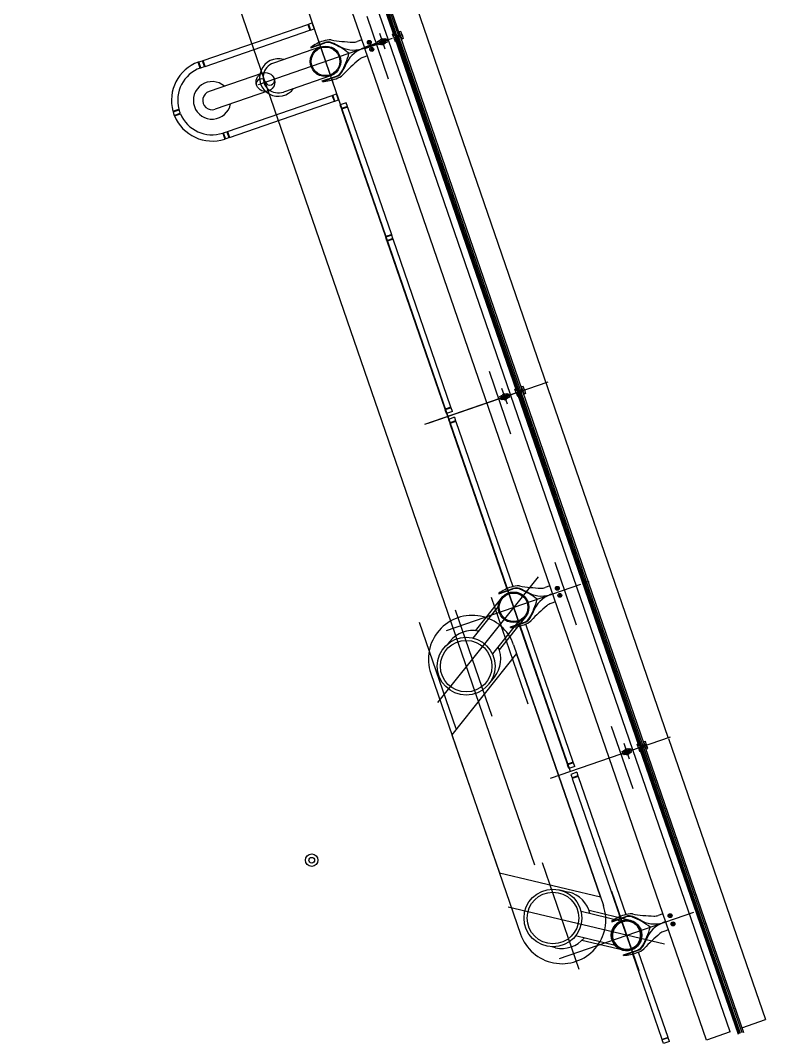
# Model space of a CAD drawing. Extents: x 809434 to 809707, y 818708 to 819364.
# Drawn here: x 809502.58 to 809508.53, y 819279.28 to 819287.46 of the extents above; entities that cross this region are included whole.
import ezdxf

# ---------------------------------------------------------------- set-up
doc = ezdxf.new("R2010")
doc.units = 0
for name, color, linetype in [('Level 2', 7, 'Continuous'), ('MAJ630_1', 7, 'Continuous'), ('MAJ630__', 7, 'Continuous'), ('MAJ640__', 7, 'Continuous'), ('MAJ640__1', 7, 'Continuous'), ('MMH294_S', 7, 'Continuous')]:
    doc.layers.add(name, color=color, linetype=linetype)

msp = doc.modelspace()

# ---------------------------------------------------------------- linework, layer by layer
at = {"layer": 'Level 2'}
for p, q in [((809504.5146, 819287.0359), (809504.0889, 819286.8893)), ((809504.5635, 819286.8941), (809504.1377, 819286.7475))]:
    msp.add_line(p, q, dxfattribs=at)
msp.add_circle((809504.5391, 819286.965), 0.075, dxfattribs=at)
for centre, radius, start, end in [((809504.5036, 819286.9528), 0.0375, 19, 199), ((809504.1133, 819286.8184), 0.15, 49, 349), ((809504.5745, 819286.9772), 0.0375, 199, 19), ((809504.1133, 819286.8184), 0.075, 108.99964, 289.00049)]:
    msp.add_arc(centre, radius, start, end, dxfattribs=at)
at = {"layer": 'MAJ630_1'}
for p, q in [((809506.4259, 819282.8437), (809506.2157, 819282.5802)), ((809506.3995, 819282.7749), (809506.1971, 819282.5212)), ((809506.617, 819282.6912), (809506.4068, 819282.4277)), ((809506.5558, 819282.6501), (809506.352, 819282.3947)), ((809506.0122, 819282.4956), (809505.9953, 819282.4744)), ((809506.5218, 819282.467), (809507.239, 819280.3839)), ((809505.8599, 819282.2391), (809506.5772, 819280.156)), ((809506.3234, 819282.1528), (809506.3695, 819282.2106)), ((809506.8892, 819280.5094), (809506.9611, 819280.4922)), ((809507.3786, 819280.2606), (809507.0607, 819280.3364)), ((809507.4522, 819280.2659), (809507.1242, 819280.3441)), ((809507.3322, 819280.066), (809507.0165, 819280.1413)), ((809506.8551, 819280.0477), (809506.8287, 819280.054)), ((809507.3954, 819280.0281), (809507.0675, 819280.1063))]:
    msp.add_line(p, q, dxfattribs=at)
msp.add_lwpolyline([(809507.215, 819280.4538), (809506.5458, 819282.3972), (809506.0287, 819281.749), (809506.4084, 819280.6461), (809507.215, 819280.4538)], dxfattribs=at)
for centre, radius in [((809506.5215, 819282.7675), 0.1223), ((809506.5215, 819282.7675), 0.1143), ((809506.1428, 819282.2968), 0.2309), ((809506.1428, 819282.2968), 0.2059), ((809506.8356, 819280.2848), 0.2309), ((809506.8356, 819280.2848), 0.2059), ((809507.4238, 819280.147), 0.1223), ((809507.4238, 819280.147), 0.1143)]:
    msp.add_circle(centre, radius, dxfattribs=at)
for centre, radius, start, end in [((809506.1908, 819282.3531), 0.35, 19, 199.00003), ((809506.1908, 819282.3531), 0.2285, 77.36555, 141.41268), ((809506.1908, 819282.3531), 0.2285, 321.42148, 25.45906), ((809506.9081, 819280.2699), 0.2285, 12.54094, 76.57852), ((809506.9081, 819280.2699), 0.35, 198.9995, 19.00002), ((809506.9081, 819280.2699), 0.2285, 256.58732, 320.63445)]:
    msp.add_arc(centre, radius, start, end, dxfattribs=at)
at = {"layer": 'MAJ630__'}
for p, q in [((809507.7574, 819281.7275), (809503.8506, 819293.0737)), ((809505.3296, 819287.2425), (809503.3778, 819292.9109)), ((809505.5699, 819287.3279), (809504.5981, 819290.1503)), ((809505.6125, 819287.3425), (809504.6406, 819290.1649)), ((809505.5626, 819287.3492), (809505.5553, 819287.3466)), ((809505.565, 819287.3183), (809505.5553, 819287.3466)), ((809505.5699, 819287.3279), (809505.5626, 819287.3492)), ((809505.6305, 819287.3408), (809505.565, 819287.3183)), ((809505.6305, 819287.3408), (809505.565, 819287.3183)), ((809505.565, 819287.3183), (809505.5748, 819287.2899)), ((809505.6158, 819287.3437), (809505.5699, 819287.3279)), ((809505.6207, 819287.3295), (809505.5748, 819287.3137)), ((809505.6208, 819287.3692), (809505.6085, 819287.365)), ((809505.6158, 819287.3437), (809505.6085, 819287.365)), ((809506.5892, 819284.506), (809505.6175, 819287.328)), ((809505.6207, 819287.3295), (809505.628, 819287.3082)), ((809505.6305, 819287.3408), (809505.6208, 819287.3692)), ((809505.6305, 819287.3408), (809505.6403, 819287.3125)), ((809504.9794, 819287.2459), (809504.6027, 819287.1162)), ((809506.5466, 819284.4913), (809505.5748, 819287.3137)), ((809505.5748, 819287.3137), (809505.5821, 819287.2924)), ((809505.5821, 819287.2924), (809505.5748, 819287.2899)), ((809505.6403, 819287.3125), (809505.628, 819287.3082)), ((809507.2846, 819281.5647), (809505.3329, 819287.233)), ((809505.059, 819287.0148), (809504.6823, 819286.885)), ((809506.5393, 819284.5126), (809506.532, 819284.5101)), ((809506.5417, 819284.4817), (809506.532, 819284.5101)), ((809506.5466, 819284.4913), (809506.5393, 819284.5126)), ((809506.6072, 819284.5043), (809506.5417, 819284.4817)), ((809506.6072, 819284.5043), (809506.5417, 819284.4817)), ((809506.5417, 819284.4817), (809506.5515, 819284.4534)), ((809506.5925, 819284.5071), (809506.5466, 819284.4913)), ((809506.5974, 819284.493), (809506.5515, 819284.4772)), ((809506.5515, 819284.4772), (809506.5588, 819284.4559)), ((809507.5233, 819281.6548), (809506.5515, 819284.4771)), ((809506.5588, 819284.4559), (809506.5515, 819284.4534)), ((809506.5975, 819284.5326), (809506.5852, 819284.5284)), ((809506.5925, 819284.5071), (809506.5852, 819284.5284)), ((809507.5659, 819281.6694), (809506.5941, 819284.4918)), ((809506.5974, 819284.493), (809506.6047, 819284.4717)), ((809506.6072, 819284.5043), (809506.5975, 819284.5326)), ((809506.617, 819284.4759), (809506.6047, 819284.4717)), ((809506.6072, 819284.5043), (809506.617, 819284.4759)), ((809507.516, 819281.6761), (809507.5087, 819281.6735)), ((809507.5233, 819281.6548), (809507.516, 819281.6761)), ((809507.5742, 819281.6961), (809507.5619, 819281.6919)), ((809507.5692, 819281.6706), (809507.5619, 819281.6919)), ((809507.584, 819281.6677), (809507.5742, 819281.6961)), ((809507.7599, 819281.7204), (809508.5338, 819279.4726)), ((809507.5184, 819281.6452), (809507.5087, 819281.6735)), ((809507.584, 819281.6677), (809507.5184, 819281.6452)), ((809507.584, 819281.6677), (809507.5184, 819281.6452)), ((809507.5692, 819281.6706), (809507.5233, 819281.6548)), ((809507.5282, 819281.6406), (809508.315, 819279.3555)), ((809507.5708, 819281.6552), (809508.3576, 819279.3701)), ((809508.061, 819279.3098), (809507.2846, 819281.5647)), ((809508.3447, 819279.4075), (809508.5338, 819279.4726)), ((809508.2501, 819279.3749), (809508.061, 819279.3098))]:
    msp.add_line(p, q, dxfattribs=at)
for points in [[(809504.9012, 819287.2421), (809504.9025, 819287.2381), (809505.0153, 819287.2769)], [(809505.3093, 819287.3016), (809505.2724, 819287.2889)], [(809505.3532, 819287.174), (809505.3164, 819287.1613)], [(809504.995, 819286.9696), (809504.9936, 819286.9736), (809505.1064, 819287.0124)], [(809506.4034, 819282.8792), (809506.4048, 819282.8752), (809506.5176, 819282.9141)], [(809506.8115, 819282.9387), (809506.7747, 819282.9261)], [(809506.8555, 819282.8111), (809506.8186, 819282.7984)], [(809506.4972, 819282.6067), (809506.4959, 819282.6107), (809506.6087, 819282.6496)], [(809507.5184, 819281.6452), (809507.5282, 819281.6168), (809507.5355, 819281.6193), (809507.5282, 819281.6406), (809507.5741, 819281.6564), (809507.5814, 819281.6351)], [(809507.5814, 819281.6351), (809507.5937, 819281.6394), (809507.584, 819281.6677)], [(809507.3057, 819280.2587), (809507.3071, 819280.2547), (809507.4199, 819280.2936)], [(809507.7138, 819280.3182), (809507.677, 819280.3055)], [(809507.7578, 819280.1906), (809507.721, 819280.1779)], [(809507.3995, 819279.9862), (809507.3982, 819279.9902), (809507.511, 819280.0291)]]:
    msp.add_lwpolyline(points, dxfattribs=at)
for centre, radius in [((809505.0192, 819287.1303), 0.1223), ((809505.0192, 819287.1303), 0.1143), ((809506.5215, 819282.7675), 0.1223), ((809506.5215, 819282.7675), 0.1143)]:
    msp.add_circle(centre, radius, dxfattribs=at)
for centre, radius, start, end in [((809505.1013, 819286.9681), 0.3393, 107.29394, 126.13928), ((809505.0557, 819287.1288), 0.1724, 87.60393, 108.72489), ((809505.0398, 819287.206), 0.075, 68.03764, 109), ((809505.0621, 819287.281), 0.02, 80.57421, 87.60393), ((809505.2849, 819288.6229), 1.3402, 260.57421, 267.92155), ((809504.8573, 819286.7536), 0.5628, 51.63214, 68.03764), ((809505.2399, 819287.3835), 0.1, 267.92155, 289), ((809504.6597, 819287.3275), 0.5628, 329.96236, 346.36786), ((809505.349, 819287.0667), 0.1, 109, 130.07845), ((809504.6425, 819287.0006), 0.15, 73.58736, 324.41264), ((809504.6425, 819287.0006), 0.1223, 108.99761, 289.00235), ((809506.1474, 819286.1178), 1.3402, 130.07845, 137.42579), ((809504.984, 819287.3087), 0.3393, 271.86071, 290.70605), ((809505.047, 819287.154), 0.1724, 289.2751, 310.39607), ((809505.082, 819287.0833), 0.075, 289, 329.96236), ((809505.1458, 819287.038), 0.02, 310.39607, 317.42579), ((809506.6035, 819282.6052), 0.3393, 107.29394, 126.13928), ((809506.558, 819282.7659), 0.1724, 87.60393, 108.72489), ((809506.542, 819282.8432), 0.075, 68.03764, 109), ((809506.5644, 819282.9182), 0.02, 80.57421, 87.60393), ((809506.7871, 819284.26), 1.3402, 260.57421, 267.92155), ((809506.3596, 819282.3907), 0.5628, 51.63214, 68.03764), ((809506.7421, 819283.0206), 0.1, 267.92155, 289), ((809506.1619, 819282.9647), 0.5628, 329.96236, 346.36786), ((809507.6497, 819281.7549), 1.3402, 130.07845, 137.42579), ((809506.8512, 819282.7039), 0.1, 109, 130.07845), ((809506.5493, 819282.7912), 0.1724, 289.2751, 310.39607), ((809506.5842, 819282.7205), 0.075, 289, 329.96236), ((809506.648, 819282.6751), 0.02, 310.39607, 317.42579), ((809506.4862, 819282.9459), 0.3393, 271.86071, 290.70605), ((809507.5058, 819279.9847), 0.3393, 107.29394, 126.13928), ((809507.4603, 819280.1454), 0.1724, 87.60393, 108.72489), ((809507.4443, 819280.2227), 0.075, 68.03764, 109), ((809507.4667, 819280.2976), 0.02, 80.57421, 87.60393), ((809507.6894, 819281.6395), 1.3402, 260.57421, 267.92155), ((809507.2619, 819279.7702), 0.5628, 51.63214, 68.03764), ((809507.6445, 819280.4001), 0.1, 267.92155, 289), ((809507.4238, 819280.147), 0.122, 19, 199), ((809507.4238, 819280.147), 0.112, 19, 199), ((809507.0643, 819280.3442), 0.5628, 329.96236, 346.36786), ((809507.4238, 819280.147), 0.122, 199, 19), ((809507.4238, 819280.147), 0.112, 199, 19), ((809508.552, 819279.1344), 1.3402, 130.07845, 137.42579), ((809507.7535, 819280.0834), 0.1, 109, 130.07845), ((809507.4866, 819280.1), 0.075, 289, 329.96236), ((809507.5503, 819280.0546), 0.02, 310.39607, 317.42579), ((809507.3885, 819280.3253), 0.3393, 271.86071, 290.70605), ((809507.4516, 819280.1707), 0.1724, 289.2751, 310.39607)]:
    msp.add_arc(centre, radius, start, end, dxfattribs=at)
msp.add_open_spline([(809507.4097, 819281.5905), (809507.4097, 819281.5905), (809507.4097, 819281.5905), (809507.4096, 819281.5905), (809507.4096, 819281.5906), (809507.4095, 819281.5906), (809507.4095, 819281.5906), (809507.4094, 819281.5906), (809507.4094, 819281.5907), (809507.4093, 819281.5907), (809507.4093, 819281.5907), (809507.4092, 819281.5908), (809507.4092, 819281.5908), (809507.4091, 819281.5909), (809507.4091, 819281.5909), (809507.4091, 819281.5909)], degree=3, dxfattribs=at)
at = {"layer": 'MAJ640__'}
for p, q in [((809505.5187, 819287.3076), (809503.5669, 819292.976)), ((809505.5794, 819287.3311), (809504.6076, 819290.1535)), ((809505.5801, 819287.3314), (809504.6083, 819290.1538)), ((809505.5895, 819287.3347), (809504.6177, 819290.157)), ((809505.6009, 819287.3386), (809504.6291, 819290.1609)), ((809506.5561, 819284.4946), (809505.5843, 819287.317)), ((809506.5568, 819284.4948), (809505.585, 819287.3172)), ((809506.5663, 819284.4981), (809505.5944, 819287.3205)), ((809506.5776, 819284.502), (809505.6058, 819287.3244)), ((809505.3296, 819287.2425), (809505.4383, 819287.2799)), ((809505.3329, 819287.233), (809505.4416, 819287.2705)), ((809505.4351, 819287.2894), (809505.4455, 819287.293)), ((809505.4383, 819287.2799), (809505.4351, 819287.2894)), ((809505.4448, 819287.261), (809505.4416, 819287.2705)), ((809505.4552, 819287.2646), (809505.4448, 819287.261)), ((809505.4897, 819287.3095), (809505.4458, 819287.2944)), ((809505.4471, 819287.2869), (809505.4547, 819287.2895)), ((809505.4604, 819287.273), (809505.4528, 819287.2704)), ((809505.4549, 819287.2896), (809505.4857, 819287.3002)), ((809505.4556, 819287.302), (809505.4773, 819287.3095)), ((809505.4562, 819287.3033), (809505.4556, 819287.302)), ((809505.4556, 819287.302), (809505.4565, 819287.2992)), ((809505.476, 819287.3101), (809505.4562, 819287.3033)), ((809505.4565, 819287.2992), (809505.4783, 819287.3067)), ((809505.4589, 819287.3), (809505.4586, 819287.2993)), ((809505.4588, 819287.2989), (809505.4586, 819287.2993)), ((809505.4606, 819287.2731), (809505.4913, 819287.2836)), ((809505.4895, 819287.274), (809505.4678, 819287.2665)), ((809505.4678, 819287.2665), (809505.4688, 819287.2637)), ((809505.4905, 819287.2712), (809505.4688, 819287.2637)), ((809505.47, 819287.2631), (809505.4688, 819287.2637)), ((809505.4697, 819287.2672), (809505.4693, 819287.2681)), ((809505.47, 819287.2631), (809505.4899, 819287.2699)), ((809505.4759, 819287.3058), (809505.4766, 819287.3055)), ((809505.476, 819287.3101), (809505.4773, 819287.3095)), ((809505.4767, 819287.3051), (809505.4766, 819287.3055)), ((809505.4773, 819287.3095), (809505.4783, 819287.3067)), ((809505.4932, 819287.3028), (809505.4857, 819287.3002)), ((809505.4876, 819287.2734), (809505.4873, 819287.2743)), ((809505.4895, 819287.274), (809505.4905, 819287.2712)), ((809505.4899, 819287.2699), (809505.4905, 819287.2712)), ((809505.4908, 819287.3086), (809505.5012, 819287.3122)), ((809505.5006, 819287.2802), (809505.511, 819287.2838)), ((809505.5012, 819287.3122), (809505.5045, 819287.3027)), ((809505.5045, 819287.3027), (809505.5187, 819287.3076)), ((809505.5077, 819287.2933), (809505.522, 819287.2982)), ((809505.5077, 819287.2933), (809505.511, 819287.2838)), ((809507.4737, 819281.6298), (809505.522, 819287.2982)), ((809506.4118, 819284.4528), (809506.4222, 819284.4564)), ((809506.4664, 819284.473), (809506.4225, 819284.4578)), ((809506.4316, 819284.453), (809506.4624, 819284.4636)), ((809506.4323, 819284.4654), (809506.454, 819284.4729)), ((809506.4329, 819284.4667), (809506.4323, 819284.4654)), ((809506.4323, 819284.4654), (809506.4332, 819284.4626)), ((809506.4527, 819284.4736), (809506.4329, 819284.4667)), ((809506.4332, 819284.4626), (809506.455, 819284.4701)), ((809506.4356, 819284.4634), (809506.4353, 819284.4628)), ((809506.4355, 819284.4623), (809506.4353, 819284.4628)), ((809506.4526, 819284.4693), (809506.4533, 819284.469)), ((809506.4527, 819284.4736), (809506.454, 819284.4729)), ((809506.4534, 819284.4685), (809506.4533, 819284.469)), ((809506.454, 819284.4729), (809506.455, 819284.4701)), ((809506.4699, 819284.4663), (809506.4624, 819284.4636)), ((809506.4675, 819284.472), (809506.4779, 819284.4756)), ((809506.4779, 819284.4756), (809506.4877, 819284.4472)), ((809507.5328, 819281.658), (809506.561, 819284.4804)), ((809507.5335, 819281.6583), (809506.5617, 819284.4807)), ((809507.543, 819281.6615), (809506.5711, 819284.4839)), ((809507.5543, 819281.6654), (809506.5825, 819284.4878)), ((809506.4215, 819284.4245), (809506.4118, 819284.4528)), ((809506.4319, 819284.4281), (809506.4215, 819284.4245)), ((809506.4238, 819284.4504), (809506.4314, 819284.453)), ((809506.4371, 819284.4364), (809506.4295, 819284.4338)), ((809506.4373, 819284.4365), (809506.4681, 819284.4471)), ((809506.4662, 819284.4375), (809506.4445, 819284.43)), ((809506.4445, 819284.43), (809506.4455, 819284.4272)), ((809506.4672, 819284.4346), (809506.4455, 819284.4272)), ((809506.4467, 819284.4265), (809506.4455, 819284.4272)), ((809506.4464, 819284.4306), (809506.446, 819284.4316)), ((809506.4467, 819284.4265), (809506.4666, 819284.4334)), ((809506.4643, 819284.4368), (809506.464, 819284.4378)), ((809506.4662, 819284.4375), (809506.4672, 819284.4346)), ((809506.4666, 819284.4334), (809506.4672, 819284.4346)), ((809506.4773, 819284.4437), (809506.4877, 819284.4472)), ((809507.3885, 819281.6163), (809507.3989, 819281.6199)), ((809507.3934, 819281.6021), (809507.3885, 819281.6163)), ((809507.3982, 819281.5879), (809507.3934, 819281.6021)), ((809507.4431, 819281.6364), (809507.3992, 819281.6213)), ((809507.4005, 819281.6138), (809507.4081, 819281.6164)), ((809507.4138, 819281.5999), (809507.4062, 819281.5973)), ((809507.4083, 819281.6165), (809507.4391, 819281.6271)), ((809507.409, 819281.6289), (809507.4307, 819281.6364)), ((809507.4096, 819281.6302), (809507.409, 819281.6289)), ((809507.409, 819281.6289), (809507.41, 819281.6261)), ((809507.4295, 819281.637), (809507.4096, 819281.6302)), ((809507.41, 819281.6261), (809507.4317, 819281.6335)), ((809507.4123, 819281.6269), (809507.412, 819281.6262)), ((809507.4122, 819281.6258), (809507.412, 819281.6262)), ((809507.414, 819281.5999), (809507.4448, 819281.6105)), ((809507.4429, 819281.6009), (809507.4212, 819281.5934)), ((809507.4439, 819281.5981), (809507.4222, 819281.5906)), ((809507.4231, 819281.5941), (809507.4228, 819281.595)), ((809507.4234, 819281.59), (809507.4433, 819281.5968)), ((809507.4293, 819281.6327), (809507.43, 819281.6324)), ((809507.4295, 819281.637), (809507.4307, 819281.6364)), ((809507.4301, 819281.6319), (809507.43, 819281.6324)), ((809507.4307, 819281.6364), (809507.4317, 819281.6335)), ((809507.4467, 819281.6297), (809507.4391, 819281.6271)), ((809507.441, 819281.6003), (809507.4407, 819281.6012)), ((809507.4429, 819281.6009), (809507.4439, 819281.5981)), ((809507.4433, 819281.5968), (809507.4439, 819281.5981)), ((809507.4442, 819281.6355), (809507.4546, 819281.6391)), ((809507.454, 819281.6071), (809507.4644, 819281.6107)), ((809507.4546, 819281.6391), (809507.4595, 819281.6249)), ((809507.4644, 819281.6107), (809507.4595, 819281.6249)), ((809508.2501, 819279.3749), (809507.4737, 819281.6298)), ((809508.3245, 819279.3587), (809507.5377, 819281.6439)), ((809508.3252, 819279.359), (809507.5384, 819281.6441)), ((809508.3347, 819279.3622), (809507.5478, 819281.6474)), ((809508.346, 819279.3661), (809507.5592, 819281.6513)), ((809507.4087, 819281.5915), (809507.3982, 819281.5879)), ((809507.4212, 819281.5934), (809507.4222, 819281.5906)), ((809507.4234, 819281.59), (809507.4222, 819281.5906))]:
    msp.add_line(p, q, dxfattribs=at)
for points in [[(809504.9012, 819287.2421), (809505.014, 819287.2809)], [(809505.4563, 819287.2637), (809505.5003, 819287.2788)], [(809504.995, 819286.9696), (809505.1078, 819287.0084)], [(809506.433, 819284.4271), (809506.477, 819284.4422)], [(809506.4034, 819282.8792), (809506.5162, 819282.9181)], [(809506.4972, 819282.6067), (809506.61, 819282.6456)], [(809507.4097, 819281.5905), (809507.4537, 819281.6057)], [(809507.3057, 819280.2587), (809507.4185, 819280.2976)], [(809507.3995, 819279.9862), (809507.5124, 819280.0251)]]:
    msp.add_lwpolyline(points, dxfattribs=at)
for centre, radius in [((809505.3687, 819287.2824), 0.0155), ((809505.3687, 819287.2824), 0.0135), ((809505.3687, 819287.2824), 0.0042), ((809505.3883, 819287.2257), 0.0155), ((809505.3883, 819287.2257), 0.0135), ((809505.473, 819287.2866), 0.006), ((809505.3883, 819287.2257), 0.0042), ((809506.4497, 819284.45), 0.006), ((809506.871, 819282.9196), 0.0155), ((809506.871, 819282.9196), 0.0135), ((809506.871, 819282.9196), 0.0042), ((809506.8905, 819282.8628), 0.0155), ((809506.8905, 819282.8628), 0.0135), ((809506.8905, 819282.8628), 0.0042), ((809507.7717, 819280.3038), 0.0155), ((809507.7717, 819280.3038), 0.0135), ((809507.7717, 819280.3038), 0.0042), ((809507.7945, 819280.2376), 0.0155), ((809507.7945, 819280.2376), 0.0135), ((809507.7945, 819280.2376), 0.0042)]:
    msp.add_circle(centre, radius, dxfattribs=at)
for centre, radius, start, end in [((809505.0398, 819287.206), 0.0792, 68.03764, 109), ((809504.8573, 819286.7536), 0.567, 59.89592, 68.03764), ((809505.1518, 819287.2615), 0.02, 239.89592, 251.32459), ((809505.2437, 819287.4512), 0.2307, 244.76877, 292.32268), ((809505.3936, 819287.0157), 0.2307, 105.67731, 153.23123), ((809505.3936, 819287.0157), 0.2307, 105.67731, 112.32268), ((809505.2437, 819287.4512), 0.2307, 285.67731, 292.32268), ((809505.473, 819287.2866), 0.0095, 146.69488, 251.30512), ((809505.473, 819287.2866), 0.0109, 101.1265, 116.87349), ((809505.473, 819287.2866), 0.0109, 281.1265, 296.87349), ((809505.473, 819287.2866), 0.0095, 325.18264, 72.81736), ((809504.6597, 819287.3275), 0.567, 329.96236, 338.10407), ((809505.2044, 819287.1086), 0.02, 146.67541, 158.10407), ((809505.082, 819287.0833), 0.0792, 289, 329.96236), ((809506.4497, 819284.45), 0.0109, 101.1265, 116.87349), ((809506.4497, 819284.45), 0.0095, 325.18264, 72.81736), ((809506.4497, 819284.45), 0.0095, 146.69488, 251.30512), ((809506.4497, 819284.45), 0.0109, 281.1265, 296.87349), ((809506.542, 819282.8432), 0.0792, 68.03764, 109), ((809506.3596, 819282.3907), 0.567, 59.89592, 68.03764), ((809506.654, 819282.8986), 0.02, 239.89592, 251.32459), ((809506.7459, 819283.0883), 0.2307, 244.76877, 292.32268), ((809506.8959, 819282.6528), 0.2307, 105.67731, 153.23123), ((809506.8959, 819282.6528), 0.2307, 105.67731, 112.32268), ((809506.7459, 819283.0883), 0.2307, 285.67731, 292.32268), ((809506.1619, 819282.9647), 0.567, 329.96236, 338.10407), ((809506.7066, 819282.7457), 0.02, 146.67541, 158.10407), ((809506.5842, 819282.7205), 0.0792, 289, 329.96236), ((809507.4264, 819281.6135), 0.0095, 146.69488, 199.00008), ((809507.4264, 819281.6135), 0.0095, 199.00008, 251.30512), ((809507.4264, 819281.6135), 0.006, 18.99986, 199.00013), ((809507.4264, 819281.6135), 0.006, 199.00013, 18.99986), ((809507.4264, 819281.6135), 0.0109, 101.1265, 116.87349), ((809507.4264, 819281.6135), 0.0109, 281.1265, 296.87349), ((809507.4264, 819281.6135), 0.0095, 18.99991, 72.81736), ((809507.4264, 819281.6135), 0.0095, 325.18264, 18.99991), ((809507.4443, 819280.2227), 0.0792, 68.03764, 109), ((809507.2619, 819279.7702), 0.567, 59.89592, 68.03764), ((809507.5563, 819280.2781), 0.02, 239.89592, 251.32459), ((809507.6482, 819280.4678), 0.2307, 244.76877, 292.32268), ((809507.7982, 819280.0323), 0.2307, 105.67731, 153.23123), ((809507.6482, 819280.4678), 0.2307, 285.67731, 292.32268), ((809507.7982, 819280.0323), 0.2307, 105.67731, 112.32268), ((809507.0643, 819280.3442), 0.567, 329.96236, 338.10407), ((809507.6089, 819280.1252), 0.02, 146.67541, 158.10407), ((809507.4866, 819280.1), 0.0792, 289, 329.96236)]:
    msp.add_arc(centre, radius, start, end, dxfattribs=at)
for points, degree in [([(809505.4455, 819287.2937), (809505.4455, 819287.2937), (809505.4455, 819287.2938), (809505.4455, 819287.2939), (809505.4455, 819287.2939), (809505.4455, 819287.294), (809505.4455, 819287.294), (809505.4455, 819287.2941), (809505.4455, 819287.2941), (809505.4456, 819287.2942), (809505.4456, 819287.2942), (809505.4456, 819287.2943), (809505.4457, 819287.2943), (809505.4457, 819287.2944), (809505.4457, 819287.2944), (809505.4458, 819287.2944)], 3), ([(809505.4463, 819287.2875), (809505.4462, 819287.2878), (809505.4461, 819287.2882), (809505.4459, 819287.289), (809505.4458, 819287.2896), (809505.4456, 819287.2907), (809505.4456, 819287.2913), (809505.4455, 819287.2924), (809505.4455, 819287.293), (809505.4455, 819287.2937)], 3), ([(809505.4463, 819287.2875), (809505.4463, 819287.2875), (809505.4463, 819287.2874), (809505.4463, 819287.2874), (809505.4463, 819287.2874), (809505.4464, 819287.2873), (809505.4464, 819287.2873), (809505.4464, 819287.2873)], 3), ([(809505.4471, 819287.2869), (809505.4471, 819287.2869), (809505.4471, 819287.2869), (809505.4471, 819287.2869), (809505.447, 819287.2869), (809505.447, 819287.2869), (809505.4469, 819287.2869), (809505.4468, 819287.2869), (809505.4467, 819287.2869), (809505.4466, 819287.287), (809505.4465, 819287.287), (809505.4464, 819287.2872), (809505.4464, 819287.2872), (809505.4464, 819287.2873)], 3), ([(809505.4524, 819287.2696), (809505.4524, 819287.2696), (809505.4524, 819287.2697), (809505.4524, 819287.2698), (809505.4524, 819287.2699), (809505.4524, 819287.27), (809505.4525, 819287.2701), (809505.4526, 819287.2702), (809505.4526, 819287.2703), (809505.4527, 819287.2703), (809505.4528, 819287.2704), (809505.4528, 819287.2704), (809505.4528, 819287.2704), (809505.4528, 819287.2704)], 3), ([(809505.4524, 819287.2696), (809505.4525, 819287.2696), (809505.4525, 819287.2696), (809505.4525, 819287.2695), (809505.4525, 819287.2695), (809505.4525, 819287.2695), (809505.4525, 819287.2694), (809505.4525, 819287.2694)], 3), ([(809505.4557, 819287.2641), (809505.4553, 819287.2645), (809505.4549, 819287.265), (809505.4543, 819287.266), (809505.454, 819287.2665), (809505.4534, 819287.2675), (809505.4532, 819287.268), (809505.4528, 819287.2688), (809505.4526, 819287.2691), (809505.4525, 819287.2694)], 3), ([(809505.4547, 819287.2895), (809505.4548, 819287.2896), (809505.4548, 819287.2896), (809505.4549, 819287.2896)], 2), ([(809505.4547, 819287.2895), (809505.4547, 819287.2895), (809505.4547, 819287.2895), (809505.4548, 819287.2894), (809505.4549, 819287.2892), (809505.455, 819287.2886), (809505.455, 819287.2882), (809505.4552, 819287.2869), (809505.4554, 819287.2859), (809505.4558, 819287.2837), (809505.4561, 819287.2825), (809505.4569, 819287.2802), (809505.4573, 819287.279), (809505.4583, 819287.277), (809505.4588, 819287.276), (809505.4596, 819287.2747), (809505.4598, 819287.2742), (809505.4602, 819287.2736), (809505.4603, 819287.2734), (809505.4604, 819287.2731), (809505.4604, 819287.2731), (809505.4604, 819287.273)], 3), ([(809505.4563, 819287.2637), (809505.4563, 819287.2637), (809505.4563, 819287.2636), (809505.4562, 819287.2637), (809505.4562, 819287.2637), (809505.4561, 819287.2637), (809505.456, 819287.2637), (809505.456, 819287.2638), (809505.456, 819287.2638), (809505.4559, 819287.2638), (809505.4559, 819287.2638), (809505.4558, 819287.2639), (809505.4558, 819287.2639), (809505.4557, 819287.264), (809505.4557, 819287.264), (809505.4557, 819287.2641)], 3), ([(809505.4606, 819287.2731), (809505.4605, 819287.273), (809505.4605, 819287.273), (809505.4604, 819287.273)], 2), ([(809505.4606, 819287.2731), (809505.4605, 819287.273), (809505.4605, 819287.273), (809505.4604, 819287.273)], 2), ([(809505.466, 819287.2931), (809505.4659, 819287.2931), (809505.4659, 819287.2931), (809505.4659, 819287.293), (809505.4658, 819287.2929), (809505.4657, 819287.2927), (809505.4656, 819287.2925), (809505.4653, 819287.2922), (809505.4652, 819287.292), (809505.4651, 819287.2918)], 3), ([(809505.4681, 819287.2964), (809505.4669, 819287.2946), (809505.466, 819287.2931)], 2), ([(809505.47, 819287.2776), (809505.4702, 819287.2775), (809505.4704, 819287.2775), (809505.4708, 819287.2773), (809505.471, 819287.2773), (809505.4712, 819287.2772), (809505.4713, 819287.2771), (809505.4714, 819287.2771), (809505.4714, 819287.2771), (809505.4715, 819287.2771)], 3), ([(809505.4746, 819287.2961), (809505.4729, 819287.2967), (809505.4709, 819287.2973)], 2), ([(809505.4715, 819287.2771), (809505.4732, 819287.2765), (809505.4751, 819287.2759)], 2), ([(809505.4761, 819287.2956), (809505.4759, 819287.2957), (809505.4757, 819287.2957), (809505.4753, 819287.2959), (809505.4751, 819287.2959), (809505.4748, 819287.296), (809505.4747, 819287.2961), (809505.4746, 819287.2961), (809505.4746, 819287.2961), (809505.4746, 819287.2961)], 3), ([(809505.478, 819287.2768), (809505.4791, 819287.2786), (809505.4801, 819287.2801)], 2), ([(809505.4801, 819287.2801), (809505.4801, 819287.2801), (809505.4801, 819287.2801), (809505.4802, 819287.2802), (809505.4802, 819287.2803), (809505.4804, 819287.2805), (809505.4805, 819287.2807), (809505.4807, 819287.281), (809505.4809, 819287.2812), (809505.481, 819287.2814)], 3), ([(809505.4913, 819287.2836), (809505.4913, 819287.2837), (809505.4913, 819287.2837), (809505.4913, 819287.2838), (809505.4912, 819287.284), (809505.4911, 819287.2846), (809505.491, 819287.285), (809505.4909, 819287.2862), (809505.4907, 819287.2873), (809505.4903, 819287.2895), (809505.49, 819287.2907), (809505.4892, 819287.293), (809505.4888, 819287.2941), (809505.4878, 819287.2962), (809505.4872, 819287.2972), (809505.4865, 819287.2985), (809505.4862, 819287.299), (809505.4859, 819287.2996), (809505.4858, 819287.2998), (809505.4857, 819287.3001), (809505.4857, 819287.3001), (809505.4857, 819287.3002)], 3), ([(809505.4897, 819287.3095), (809505.4898, 819287.3095), (809505.4898, 819287.3095), (809505.4899, 819287.3095), (809505.4899, 819287.3095), (809505.49, 819287.3095), (809505.49, 819287.3095), (809505.4901, 819287.3094), (809505.4901, 819287.3094), (809505.4902, 819287.3094), (809505.4902, 819287.3094), (809505.4903, 819287.3093), (809505.4903, 819287.3093), (809505.4903, 819287.3092), (809505.4904, 819287.3092), (809505.4904, 819287.3091)], 3), ([(809505.4904, 819287.3091), (809505.4908, 819287.3087), (809505.4911, 819287.3082), (809505.4918, 819287.3072), (809505.4921, 819287.3067), (809505.4927, 819287.3057), (809505.4929, 819287.3052), (809505.4933, 819287.3044), (809505.4934, 819287.3041), (809505.4935, 819287.3038)], 3), ([(809505.4989, 819287.2863), (809505.4983, 819287.286), (809505.4977, 819287.2858), (809505.4961, 819287.2853), (809505.4951, 819287.2849), (809505.4936, 819287.2844), (809505.493, 819287.2842), (809505.492, 819287.2839), (809505.4917, 819287.2838), (809505.4913, 819287.2836)], 3), ([(809505.4989, 819287.2863), (809505.4981, 819287.286), (809505.4972, 819287.2857), (809505.4963, 819287.2854), (809505.4951, 819287.2849), (809505.4938, 819287.2845), (809505.4925, 819287.284), (809505.4921, 819287.2839), (809505.4917, 819287.2838), (809505.4913, 819287.2836)], 3), ([(809505.4936, 819287.3036), (809505.4936, 819287.3035), (809505.4936, 819287.3035), (809505.4937, 819287.3034), (809505.4937, 819287.3033), (809505.4936, 819287.3032), (809505.4936, 819287.3031), (809505.4935, 819287.303), (809505.4935, 819287.3029), (809505.4934, 819287.3029), (809505.4933, 819287.3028), (809505.4932, 819287.3028), (809505.4932, 819287.3028), (809505.4932, 819287.3028)], 3), ([(809505.4936, 819287.3036), (809505.4936, 819287.3036), (809505.4936, 819287.3036), (809505.4936, 819287.3036), (809505.4936, 819287.3037), (809505.4936, 819287.3037), (809505.4936, 819287.3037), (809505.4935, 819287.3038)], 3), ([(809505.4989, 819287.2863), (809505.4989, 819287.2863), (809505.4989, 819287.2863), (809505.499, 819287.2863), (809505.499, 819287.2863), (809505.4991, 819287.2863), (809505.4991, 819287.2863), (809505.4993, 819287.2863), (809505.4993, 819287.2863), (809505.4995, 819287.2862), (809505.4995, 819287.2861), (809505.4996, 819287.286), (809505.4997, 819287.286), (809505.4997, 819287.2859)], 3), ([(809505.4998, 819287.2857), (809505.4998, 819287.2857), (809505.4998, 819287.2857), (809505.4997, 819287.2858), (809505.4997, 819287.2858), (809505.4997, 819287.2859), (809505.4997, 819287.2859), (809505.4997, 819287.2859)], 3), ([(809505.4998, 819287.2857), (809505.4999, 819287.2854), (809505.5, 819287.285), (809505.5002, 819287.2842), (809505.5003, 819287.2836), (809505.5004, 819287.2825), (809505.5005, 819287.2819), (809505.5006, 819287.2808), (809505.5006, 819287.2801), (809505.5006, 819287.2795)], 3), ([(809505.5006, 819287.2795), (809505.5006, 819287.2795), (809505.5006, 819287.2794), (809505.5006, 819287.2793), (809505.5006, 819287.2793), (809505.5006, 819287.2792), (809505.5005, 819287.2792), (809505.5005, 819287.2791), (809505.5005, 819287.2791), (809505.5005, 819287.279), (809505.5005, 819287.279), (809505.5004, 819287.2789), (809505.5004, 819287.2789), (809505.5004, 819287.2788), (809505.5003, 819287.2788), (809505.5003, 819287.2788)], 3), ([(809506.4222, 819284.4571), (809506.4222, 819284.4572), (809506.4222, 819284.4572), (809506.4222, 819284.4573), (809506.4222, 819284.4574), (809506.4222, 819284.4574), (809506.4222, 819284.4575), (809506.4222, 819284.4575), (809506.4223, 819284.4576), (809506.4223, 819284.4576), (809506.4223, 819284.4577), (809506.4223, 819284.4577), (809506.4224, 819284.4578), (809506.4224, 819284.4578), (809506.4224, 819284.4578), (809506.4225, 819284.4578)], 3), ([(809506.423, 819284.4509), (809506.4229, 819284.4513), (809506.4228, 819284.4516), (809506.4226, 819284.4525), (809506.4225, 819284.453), (809506.4223, 819284.4541), (809506.4223, 819284.4547), (809506.4222, 819284.4559), (809506.4222, 819284.4565), (809506.4222, 819284.4571)], 3), ([(809506.4427, 819284.4566), (809506.4426, 819284.4565), (809506.4426, 819284.4565), (809506.4426, 819284.4564), (809506.4425, 819284.4564), (809506.4424, 819284.4561), (809506.4423, 819284.456), (809506.442, 819284.4556), (809506.4419, 819284.4554), (809506.4418, 819284.4553)], 3), ([(809506.4448, 819284.4598), (809506.4437, 819284.4581), (809506.4427, 819284.4566)], 2), ([(809506.4513, 819284.4595), (809506.4496, 819284.4601), (809506.4476, 819284.4608)], 2), ([(809506.4528, 819284.459), (809506.4526, 819284.4591), (809506.4524, 819284.4592), (809506.452, 819284.4593), (809506.4518, 819284.4594), (809506.4515, 819284.4595), (809506.4514, 819284.4595), (809506.4513, 819284.4595), (809506.4513, 819284.4595), (809506.4513, 819284.4595)], 3), ([(809506.4681, 819284.4471), (809506.468, 819284.4471), (809506.468, 819284.4471), (809506.468, 819284.4473), (809506.4679, 819284.4475), (809506.4678, 819284.448), (809506.4677, 819284.4484), (809506.4676, 819284.4497), (809506.4674, 819284.4507), (809506.467, 819284.453), (809506.4667, 819284.4542), (809506.4659, 819284.4565), (809506.4655, 819284.4576), (809506.4645, 819284.4597), (809506.464, 819284.4606), (809506.4632, 819284.4619), (809506.4629, 819284.4624), (809506.4626, 819284.463), (809506.4625, 819284.4633), (809506.4624, 819284.4635), (809506.4624, 819284.4636), (809506.4624, 819284.4636)], 3), ([(809506.4664, 819284.473), (809506.4665, 819284.473), (809506.4665, 819284.473), (809506.4666, 819284.473), (809506.4666, 819284.473), (809506.4667, 819284.4729), (809506.4667, 819284.4729), (809506.4668, 819284.4729), (809506.4668, 819284.4729), (809506.4669, 819284.4728), (809506.4669, 819284.4728), (809506.467, 819284.4727), (809506.467, 819284.4727), (809506.4671, 819284.4727), (809506.4671, 819284.4726), (809506.4671, 819284.4726)], 3), ([(809506.4671, 819284.4726), (809506.4675, 819284.4721), (809506.4678, 819284.4716), (809506.4685, 819284.4706), (809506.4688, 819284.4701), (809506.4694, 819284.4691), (809506.4696, 819284.4687), (809506.47, 819284.4678), (809506.4701, 819284.4675), (809506.4703, 819284.4672)], 3), ([(809506.4703, 819284.467), (809506.4703, 819284.467), (809506.4703, 819284.467), (809506.4704, 819284.4669), (809506.4704, 819284.4668), (809506.4703, 819284.4666), (809506.4703, 819284.4665), (809506.4702, 819284.4664), (809506.4702, 819284.4664), (809506.4701, 819284.4663), (809506.47, 819284.4663), (809506.4699, 819284.4663), (809506.4699, 819284.4663), (809506.4699, 819284.4663)], 3), ([(809506.4703, 819284.467), (809506.4703, 819284.467), (809506.4703, 819284.4671), (809506.4703, 819284.4671), (809506.4703, 819284.4671), (809506.4703, 819284.4672), (809506.4703, 819284.4672), (809506.4703, 819284.4672)], 3), ([(809506.423, 819284.4509), (809506.423, 819284.4509), (809506.423, 819284.4509), (809506.423, 819284.4508), (809506.423, 819284.4508), (809506.4231, 819284.4508), (809506.4231, 819284.4508), (809506.4231, 819284.4507)], 3), ([(809506.4238, 819284.4504), (809506.4238, 819284.4504), (809506.4238, 819284.4504), (809506.4238, 819284.4504), (809506.4237, 819284.4504), (809506.4237, 819284.4503), (809506.4236, 819284.4503), (809506.4235, 819284.4503), (809506.4234, 819284.4504), (809506.4233, 819284.4504), (809506.4232, 819284.4505), (809506.4231, 819284.4506), (809506.4231, 819284.4507), (809506.4231, 819284.4507)], 3), ([(809506.4292, 819284.4331), (809506.4291, 819284.4331), (809506.4291, 819284.4331), (809506.4291, 819284.4332), (809506.4291, 819284.4333), (809506.4292, 819284.4335), (809506.4292, 819284.4335), (809506.4293, 819284.4337), (809506.4293, 819284.4337), (809506.4294, 819284.4338), (809506.4295, 819284.4338), (809506.4295, 819284.4338), (809506.4295, 819284.4338), (809506.4295, 819284.4338)], 3), ([(809506.4292, 819284.4331), (809506.4292, 819284.433), (809506.4292, 819284.433), (809506.4292, 819284.433), (809506.4292, 819284.433), (809506.4292, 819284.4329), (809506.4292, 819284.4329), (809506.4292, 819284.4329)], 3), ([(809506.4324, 819284.4275), (809506.432, 819284.428), (809506.4316, 819284.4285), (809506.431, 819284.4295), (809506.4307, 819284.43), (809506.4301, 819284.4309), (809506.4299, 819284.4314), (809506.4295, 819284.4322), (809506.4293, 819284.4326), (809506.4292, 819284.4329)], 3), ([(809506.4314, 819284.453), (809506.4314, 819284.453), (809506.4314, 819284.453), (809506.4315, 819284.4528), (809506.4316, 819284.4526), (809506.4317, 819284.452), (809506.4317, 819284.4516), (809506.4319, 819284.4504), (809506.4321, 819284.4494), (809506.4325, 819284.4471), (809506.4328, 819284.4459), (809506.4336, 819284.4436), (809506.434, 819284.4425), (809506.435, 819284.4404), (809506.4355, 819284.4395), (809506.4363, 819284.4382), (809506.4365, 819284.4377), (809506.4369, 819284.437), (809506.437, 819284.4368), (809506.4371, 819284.4366), (809506.4371, 819284.4365), (809506.4371, 819284.4364)], 3), ([(809506.4314, 819284.453), (809506.4315, 819284.453), (809506.4315, 819284.453), (809506.4316, 819284.453)], 2), ([(809506.433, 819284.4271), (809506.433, 819284.4271), (809506.433, 819284.4271), (809506.4329, 819284.4271), (809506.4329, 819284.4271), (809506.4328, 819284.4271), (809506.4327, 819284.4272), (809506.4327, 819284.4272), (809506.4327, 819284.4272), (809506.4326, 819284.4273), (809506.4326, 819284.4273), (809506.4325, 819284.4273), (809506.4325, 819284.4274), (809506.4324, 819284.4274), (809506.4324, 819284.4275), (809506.4324, 819284.4275)], 3), ([(809506.4373, 819284.4365), (809506.4372, 819284.4365), (809506.4372, 819284.4365), (809506.4371, 819284.4364)], 2), ([(809506.4373, 819284.4365), (809506.4372, 819284.4365), (809506.4372, 819284.4365), (809506.4371, 819284.4364)], 2), ([(809506.4467, 819284.441), (809506.4469, 819284.441), (809506.4471, 819284.4409), (809506.4475, 819284.4408), (809506.4477, 819284.4407), (809506.4479, 819284.4406), (809506.448, 819284.4406), (809506.4481, 819284.4406), (809506.4482, 819284.4405), (809506.4482, 819284.4405)], 3), ([(809506.4482, 819284.4405), (809506.4499, 819284.44), (809506.4519, 819284.4393)], 2), ([(809506.4547, 819284.4403), (809506.4558, 819284.442), (809506.4568, 819284.4435)], 2), ([(809506.4568, 819284.4435), (809506.4568, 819284.4435), (809506.4568, 819284.4436), (809506.4569, 819284.4436), (809506.4569, 819284.4437), (809506.4571, 819284.4439), (809506.4572, 819284.4441), (809506.4574, 819284.4445), (809506.4576, 819284.4447), (809506.4577, 819284.4448)], 3), ([(809506.4756, 819284.4497), (809506.475, 819284.4495), (809506.4744, 819284.4493), (809506.4728, 819284.4487), (809506.4718, 819284.4484), (809506.4703, 819284.4479), (809506.4697, 819284.4476), (809506.4687, 819284.4473), (809506.4684, 819284.4472), (809506.4681, 819284.4471)], 3), ([(809506.4756, 819284.4497), (809506.4748, 819284.4494), (809506.4739, 819284.4491), (809506.473, 819284.4488), (809506.4718, 819284.4484), (809506.4705, 819284.4479), (809506.4692, 819284.4475), (809506.4688, 819284.4474), (809506.4684, 819284.4472), (809506.4681, 819284.4471)], 3), ([(809506.4756, 819284.4497), (809506.4756, 819284.4497), (809506.4756, 819284.4497), (809506.4757, 819284.4497), (809506.4757, 819284.4497), (809506.4758, 819284.4497), (809506.4758, 819284.4497), (809506.476, 819284.4497), (809506.476, 819284.4497), (809506.4762, 819284.4496), (809506.4762, 819284.4496), (809506.4763, 819284.4495), (809506.4764, 819284.4494), (809506.4764, 819284.4493)], 3), ([(809506.4765, 819284.4491), (809506.4765, 819284.4492), (809506.4765, 819284.4492), (809506.4764, 819284.4492), (809506.4764, 819284.4493), (809506.4764, 819284.4493), (809506.4764, 819284.4493), (809506.4764, 819284.4493)], 3), ([(809506.4765, 819284.4491), (809506.4766, 819284.4488), (809506.4767, 819284.4485), (809506.4769, 819284.4476), (809506.477, 819284.4471), (809506.4771, 819284.446), (809506.4772, 819284.4454), (809506.4773, 819284.4442), (809506.4773, 819284.4436), (809506.4773, 819284.443)], 3), ([(809506.4773, 819284.443), (809506.4773, 819284.4429), (809506.4773, 819284.4429), (809506.4773, 819284.4428), (809506.4773, 819284.4427), (809506.4773, 819284.4426), (809506.4773, 819284.4426), (809506.4772, 819284.4425), (809506.4772, 819284.4425), (809506.4772, 819284.4424), (809506.4772, 819284.4424), (809506.4771, 819284.4424), (809506.4771, 819284.4423), (809506.4771, 819284.4423), (809506.477, 819284.4423), (809506.477, 819284.4422)], 3), ([(809507.3989, 819281.6205), (809507.3989, 819281.6206), (809507.3989, 819281.6207), (809507.3989, 819281.6208), (809507.3989, 819281.6208), (809507.3989, 819281.6209), (809507.3989, 819281.6209), (809507.3989, 819281.621), (809507.399, 819281.621), (809507.399, 819281.6211), (809507.399, 819281.6211), (809507.399, 819281.6212), (809507.3991, 819281.6212), (809507.3991, 819281.6213), (809507.3991, 819281.6213), (809507.3992, 819281.6213)], 3), ([(809507.3997, 819281.6144), (809507.3996, 819281.6147), (809507.3995, 819281.615), (809507.3993, 819281.6159), (809507.3992, 819281.6165), (809507.399, 819281.6176), (809507.399, 819281.6181), (809507.3989, 819281.6193), (809507.3989, 819281.6199), (809507.3989, 819281.6205)], 3), ([(809507.3997, 819281.6144), (809507.3997, 819281.6144), (809507.3997, 819281.6143), (809507.3997, 819281.6143), (809507.3997, 819281.6143), (809507.3998, 819281.6142), (809507.3998, 819281.6142), (809507.3998, 819281.6142)], 3), ([(809507.4005, 819281.6138), (809507.4005, 819281.6138), (809507.4005, 819281.6138), (809507.4005, 819281.6138), (809507.4005, 819281.6138), (809507.4004, 819281.6138), (809507.4003, 819281.6138), (809507.4002, 819281.6138), (809507.4001, 819281.6138), (809507.4, 819281.6139), (809507.3999, 819281.6139), (809507.3998, 819281.614), (809507.3998, 819281.6141), (809507.3998, 819281.6142)], 3), ([(809507.4059, 819281.5965), (809507.4058, 819281.5965), (809507.4058, 819281.5966), (809507.4058, 819281.5967), (809507.4058, 819281.5968), (809507.4059, 819281.5969), (809507.4059, 819281.597), (809507.406, 819281.5971), (809507.406, 819281.5971), (809507.4061, 819281.5972), (809507.4062, 819281.5972), (809507.4062, 819281.5973), (809507.4062, 819281.5973), (809507.4062, 819281.5973)], 3), ([(809507.4059, 819281.5965), (809507.4059, 819281.5965), (809507.4059, 819281.5965), (809507.4059, 819281.5964), (809507.4059, 819281.5964), (809507.4059, 819281.5964), (809507.4059, 819281.5963), (809507.4059, 819281.5963)], 3), ([(809507.4091, 819281.5909), (809507.4087, 819281.5914), (809507.4083, 819281.5919), (809507.4077, 819281.5929), (809507.4074, 819281.5934), (809507.4068, 819281.5944), (809507.4066, 819281.5949), (809507.4062, 819281.5957), (809507.4061, 819281.596), (809507.4059, 819281.5963)], 3), ([(809507.4081, 819281.6164), (809507.4082, 819281.6164), (809507.4082, 819281.6165), (809507.4083, 819281.6165)], 2), ([(809507.4081, 819281.6164), (809507.4081, 819281.6164), (809507.4081, 819281.6164), (809507.4082, 819281.6163), (809507.4083, 819281.616), (809507.4084, 819281.6155), (809507.4084, 819281.6151), (809507.4086, 819281.6138), (809507.4088, 819281.6128), (809507.4092, 819281.6106), (809507.4095, 819281.6094), (809507.4099, 819281.6081), (809507.41, 819281.6079), (809507.41, 819281.6078)], 3), ([(809507.41, 819281.6078), (809507.4104, 819281.6068), (809507.4108, 819281.6058), (809507.4117, 819281.6038), (809507.4122, 819281.6029), (809507.413, 819281.6016), (809507.4133, 819281.6011), (809507.4136, 819281.6005), (809507.4137, 819281.6003), (809507.4138, 819281.6), (809507.4138, 819281.5999), (809507.4138, 819281.5999)], 3), ([(809507.414, 819281.5999), (809507.4139, 819281.5999), (809507.4139, 819281.5999), (809507.4138, 819281.5999)], 2), ([(809507.414, 819281.5999), (809507.4139, 819281.5999), (809507.4139, 819281.5999), (809507.4138, 819281.5999)], 2), ([(809507.4194, 819281.62), (809507.4193, 819281.62), (809507.4193, 819281.62), (809507.4193, 819281.6199), (809507.4192, 819281.6198), (809507.4191, 819281.6196), (809507.419, 819281.6194), (809507.4187, 819281.619), (809507.4186, 819281.6189), (809507.4185, 819281.6187)], 3), ([(809507.4215, 819281.6233), (809507.4204, 819281.6215), (809507.4194, 819281.62)], 2), ([(809507.4234, 819281.6045), (809507.4236, 819281.6044), (809507.4238, 819281.6044), (809507.4242, 819281.6042), (809507.4244, 819281.6041), (809507.4247, 819281.6041), (809507.4247, 819281.604), (809507.4248, 819281.604), (809507.4249, 819281.604), (809507.4249, 819281.604)], 3), ([(809507.428, 819281.623), (809507.4263, 819281.6236), (809507.4243, 819281.6242)], 2), ([(809507.4249, 819281.604), (809507.4266, 819281.6034), (809507.4286, 819281.6027)], 2), ([(809507.4295, 819281.6225), (809507.4293, 819281.6225), (809507.4291, 819281.6226), (809507.4287, 819281.6228), (809507.4285, 819281.6228), (809507.4282, 819281.6229), (809507.4281, 819281.6229), (809507.4281, 819281.623), (809507.428, 819281.623), (809507.428, 819281.623)], 3), ([(809507.4314, 819281.6037), (809507.4325, 819281.6054), (809507.4335, 819281.607)], 2), ([(809507.4335, 819281.607), (809507.4335, 819281.607), (809507.4335, 819281.607), (809507.4336, 819281.6071), (809507.4337, 819281.6072), (809507.4338, 819281.6074), (809507.4339, 819281.6076), (809507.4342, 819281.6079), (809507.4343, 819281.6081), (809507.4344, 819281.6083)], 3), ([(809507.4429, 819281.6191), (809507.4425, 819281.6202), (809507.4421, 819281.6211), (809507.4412, 819281.6231), (809507.4407, 819281.624), (809507.4399, 819281.6254), (809507.4396, 819281.6258), (809507.4393, 819281.6265), (809507.4392, 819281.6267), (809507.4391, 819281.627), (809507.4391, 819281.627), (809507.4391, 819281.6271)], 3), ([(809507.4448, 819281.6105), (809507.4448, 819281.6106), (809507.4447, 819281.6106), (809507.4447, 819281.6107), (809507.4446, 819281.6109), (809507.4445, 819281.6115), (809507.4444, 819281.6119), (809507.4443, 819281.6131), (809507.4441, 819281.6141), (809507.4437, 819281.6164), (809507.4434, 819281.6176), (809507.443, 819281.6189), (809507.4429, 819281.619), (809507.4429, 819281.6191)], 3), ([(809507.4431, 819281.6364), (809507.4432, 819281.6364), (809507.4432, 819281.6364), (809507.4433, 819281.6364), (809507.4433, 819281.6364), (809507.4434, 819281.6364), (809507.4434, 819281.6364), (809507.4435, 819281.6363), (809507.4435, 819281.6363), (809507.4436, 819281.6363), (809507.4436, 819281.6362), (809507.4437, 819281.6362), (809507.4437, 819281.6362), (809507.4438, 819281.6361), (809507.4438, 819281.6361), (809507.4438, 819281.636)], 3), ([(809507.4438, 819281.636), (809507.4442, 819281.6355), (809507.4446, 819281.635), (809507.4452, 819281.6341), (809507.4455, 819281.6336), (809507.4461, 819281.6326), (809507.4463, 819281.6321), (809507.4467, 819281.6313), (809507.4468, 819281.631), (809507.447, 819281.6307)], 3), ([(809507.4524, 819281.6132), (809507.4517, 819281.6129), (809507.4511, 819281.6127), (809507.4495, 819281.6122), (809507.4485, 819281.6118), (809507.447, 819281.6113), (809507.4464, 819281.6111), (809507.4454, 819281.6108), (809507.4451, 819281.6107), (809507.4448, 819281.6105)], 3), ([(809507.4524, 819281.6132), (809507.4515, 819281.6129), (809507.4506, 819281.6125), (809507.4497, 819281.6122), (809507.4485, 819281.6118), (809507.4472, 819281.6114), (809507.4459, 819281.6109), (809507.4455, 819281.6108), (809507.4451, 819281.6107), (809507.4448, 819281.6105)], 3), ([(809507.447, 819281.6305), (809507.447, 819281.6304), (809507.447, 819281.6304), (809507.4471, 819281.6303), (809507.4471, 819281.6302), (809507.447, 819281.6301), (809507.447, 819281.63), (809507.4469, 819281.6299), (809507.4469, 819281.6298), (809507.4468, 819281.6297), (809507.4467, 819281.6297), (809507.4467, 819281.6297), (809507.4467, 819281.6297), (809507.4467, 819281.6297)], 3), ([(809507.447, 819281.6305), (809507.447, 819281.6305), (809507.447, 819281.6305), (809507.447, 819281.6305), (809507.447, 819281.6306), (809507.447, 819281.6306), (809507.447, 819281.6306), (809507.447, 819281.6307)], 3), ([(809507.4524, 819281.6132), (809507.4524, 819281.6132), (809507.4524, 819281.6132), (809507.4524, 819281.6132), (809507.4524, 819281.6132), (809507.4525, 819281.6132), (809507.4526, 819281.6132), (809507.4527, 819281.6132), (809507.4527, 819281.6132), (809507.4529, 819281.6131), (809507.4529, 819281.613), (809507.4531, 819281.6129), (809507.4531, 819281.6129), (809507.4531, 819281.6128)], 3), ([(809507.4532, 819281.6126), (809507.4532, 819281.6126), (809507.4532, 819281.6126), (809507.4531, 819281.6127), (809507.4531, 819281.6127), (809507.4531, 819281.6127), (809507.4531, 819281.6128), (809507.4531, 819281.6128)], 3), ([(809507.4532, 819281.6126), (809507.4533, 819281.6123), (809507.4534, 819281.6119), (809507.4536, 819281.6111), (809507.4537, 819281.6105), (809507.4538, 819281.6094), (809507.4539, 819281.6088), (809507.454, 819281.6076), (809507.454, 819281.607), (809507.454, 819281.6064)], 3), ([(809507.454, 819281.6064), (809507.454, 819281.6064), (809507.454, 819281.6063), (809507.454, 819281.6062), (809507.454, 819281.6062), (809507.454, 819281.6061), (809507.454, 819281.606), (809507.4539, 819281.606), (809507.4539, 819281.6059), (809507.4539, 819281.6059), (809507.4539, 819281.6059), (809507.4538, 819281.6058), (809507.4538, 819281.6058), (809507.4538, 819281.6057), (809507.4537, 819281.6057), (809507.4537, 819281.6057)], 3)]:
    msp.add_open_spline(points, degree=degree, dxfattribs=at)
at = {"layer": 'MAJ640__1'}
for p, q in [((809503.0658, 819292.8035), (809505.0192, 819287.1303)), ((809502.5824, 819292.637), (809506.689, 819280.7107)), ((809505.5226, 819286.989), (809505.351, 819287.4876)), ((809505.4494, 819287.3553), (809505.4922, 819287.231)), ((809505.6125, 819287.3425), (809505.6173, 819287.3284)), ((809504.4832, 819286.9458), (809505.5552, 819287.3149)), ((809504.9597, 819287.3033), (809505.0771, 819286.9624)), ((809505.0192, 819287.1303), (809506.9726, 819281.4572)), ((809506.4994, 819284.1524), (809506.3277, 819284.651)), ((809505.8389, 819284.2397), (809506.7971, 819284.5697)), ((809506.4261, 819284.5187), (809506.4689, 819284.3944)), ((809506.5892, 819284.506), (809506.5941, 819284.4918)), ((809506.058, 819284.1134), (809505.948, 819284.433)), ((809507.0249, 819282.6261), (809506.8532, 819283.1247)), ((809506.7164, 819283.0118), (809505.9146, 819282.007)), ((809506.6425, 819282.4161), (809506.4244, 819283.0494)), ((809505.9855, 819282.5829), (809507.0575, 819282.952)), ((809506.4619, 819282.9404), (809506.5793, 819282.5995)), ((809507.1147, 819282.9797), (809507.1196, 819282.9655)), ((809506.343, 819282.8479), (809506.6361, 819281.9967)), ((809506.0546, 819282.7486), (809506.3477, 819281.8974)), ((809505.7663, 819282.6493), (809506.0593, 819281.7981)), ((809507.4761, 819281.3159), (809507.3044, 819281.8145)), ((809507.4761, 819281.3159), (809507.3044, 819281.8145)), ((809506.8156, 819281.4032), (809507.7739, 819281.7331)), ((809507.4028, 819281.6821), (809507.4456, 819281.5579)), ((809507.4028, 819281.6821), (809507.4456, 819281.5579)), ((809507.5659, 819281.6694), (809507.5708, 819281.6552)), ((809507.5659, 819281.6694), (809507.5708, 819281.6552)), ((809507.0443, 819279.8744), (809506.7512, 819280.7256)), ((809507.3028, 819280.4984), (809507.5209, 819279.865)), ((809507.7278, 819280.0745), (809506.4774, 819280.3727)), ((809506.8878, 819279.9624), (809507.9598, 819280.3315)), ((809507.4833, 819279.974), (809507.366, 819280.3149))]:
    msp.add_line(p, q, dxfattribs=at)
msp.add_lwpolyline([(809505.8117, 819284.2304), (809506.5694, 819284.4912)], dxfattribs=at)
for centre, radius in [((809505.6149, 819287.3354), 0.003), ((809506.5916, 819284.4989), 0.003), ((809507.1172, 819282.9726), 0.003), ((809507.5683, 819281.6623), 0.003), ((809507.5683, 819281.6623), 0.003), ((809504.909, 819280.7467), 0.05), ((809504.909, 819280.7467), 0.0228)]:
    msp.add_circle(centre, radius, dxfattribs=at)
at = {"layer": 'MMH294_S'}
for p, q in [((809504.0406, 819287.1371), (809504.8779, 819287.4254)), ((809504.8779, 819287.4254), (809504.8942, 819287.3781)), ((809504.8786, 819287.4235), (809504.8833, 819287.4252)), ((809504.8827, 819287.427), (809504.911, 819287.4368)), ((809504.8827, 819287.427), (809504.8989, 819287.3798)), ((809504.911, 819287.4368), (809504.9273, 819287.3895)), ((809504.0569, 819287.0898), (809504.8942, 819287.3781)), ((809504.8936, 819287.38), (809504.8983, 819287.3817)), ((809504.8989, 819287.3798), (809504.9273, 819287.3895)), ((809504.0191, 819287.0768), (809504.0028, 819287.124)), ((809504.0075, 819287.1257), (809504.0359, 819287.1355)), ((809504.0238, 819287.0784), (809504.0075, 819287.1257)), ((809504.0238, 819287.0784), (809504.0521, 819287.0882)), ((809504.0521, 819287.0882), (809504.0359, 819287.1355)), ((809504.0365, 819287.1336), (809504.0412, 819287.1352)), ((809504.0569, 819287.0898), (809504.0406, 819287.1371)), ((809504.0515, 819287.0901), (809504.0562, 819287.0917)), ((809504.2359, 819286.5698), (809505.0733, 819286.8581)), ((809505.0896, 819286.8108), (809505.0733, 819286.8581)), ((809505.0739, 819286.8562), (809505.0787, 819286.8578)), ((809505.078, 819286.8597), (809505.1064, 819286.8695)), ((809505.0943, 819286.8125), (809505.078, 819286.8597)), ((809505.1226, 819286.8222), (809505.1064, 819286.8695)), ((809503.8001, 819286.7317), (809503.8475, 819286.748)), ((809504.2522, 819286.5225), (809505.0896, 819286.8108)), ((809505.0889, 819286.8127), (809505.0936, 819286.8143)), ((809505.0943, 819286.8125), (809505.1226, 819286.8222)), ((809505.1838, 819286.7983), (809505.1365, 819286.782)), ((809505.1463, 819286.7537), (809505.1365, 819286.782)), ((809505.1935, 819286.7699), (809505.1463, 819286.7537)), ((809505.1952, 819286.7652), (809505.1479, 819286.7489)), ((809505.1479, 819286.7489), (809505.4987, 819285.7301)), ((809505.1498, 819286.7496), (809505.1481, 819286.7543)), ((809505.1935, 819286.7699), (809505.1838, 819286.7983)), ((809505.1933, 819286.7646), (809505.1916, 819286.7693)), ((809505.1952, 819286.7652), (809505.546, 819285.7464)), ((809503.8015, 819286.7269), (809503.8488, 819286.7432)), ((809503.8112, 819286.6985), (809503.8586, 819286.7148)), ((809503.8131, 819286.6939), (809503.8605, 819286.7102)), ((809504.1981, 819286.5568), (809504.2144, 819286.5095)), ((809504.2028, 819286.5584), (809504.2312, 819286.5682)), ((809504.2028, 819286.5584), (809504.2191, 819286.5111)), ((809504.2191, 819286.5111), (809504.2475, 819286.5209)), ((809504.2312, 819286.5682), (809504.2475, 819286.5209)), ((809504.2319, 819286.5663), (809504.2366, 819286.5679)), ((809504.2359, 819286.5698), (809504.2522, 819286.5225)), ((809504.2468, 819286.5228), (809504.2516, 819286.5244)), ((809505.5263, 819285.7397), (809505.4987, 819285.7301)), ((809505.5476, 819285.7417), (809505.5003, 819285.7254)), ((809505.5101, 819285.6971), (809505.5003, 819285.7254)), ((809505.5022, 819285.7261), (809505.5006, 819285.7308)), ((809505.5573, 819285.7133), (809505.5101, 819285.6971)), ((809505.559, 819285.7086), (809505.5117, 819285.6923)), ((809505.974, 819284.3497), (809505.5117, 819285.6923)), ((809505.5136, 819285.693), (809505.512, 819285.6977)), ((809505.546, 819285.7464), (809505.5263, 819285.7397)), ((809505.5457, 819285.741), (809505.5441, 819285.7458)), ((809505.5573, 819285.7133), (809505.5476, 819285.7417)), ((809505.5571, 819285.708), (809505.5555, 819285.7127)), ((809506.0213, 819284.366), (809505.559, 819285.7086)), ((809506.0213, 819284.366), (809505.974, 819284.3497)), ((809506.0229, 819284.3612), (809505.9756, 819284.345)), ((809505.9854, 819284.3166), (809505.9756, 819284.345)), ((809505.9775, 819284.3456), (809505.9759, 819284.3503)), ((809506.0327, 819284.3329), (809505.9854, 819284.3166)), ((809506.021, 819284.3606), (809506.0194, 819284.3653)), ((809506.0327, 819284.3329), (809506.0229, 819284.3612)), ((809506.049, 819284.2856), (809506.0017, 819284.2693)), ((809506.0017, 819284.2693), (809506.0114, 819284.241)), ((809506.0587, 819284.2572), (809506.0114, 819284.241)), ((809506.0604, 819284.2525), (809506.0131, 819284.2362)), ((809506.0131, 819284.2362), (809506.4676, 819282.9161)), ((809506.0133, 819284.2416), (809506.015, 819284.2369)), ((809506.049, 819284.2856), (809506.0587, 819284.2572)), ((809506.0568, 819284.2566), (809506.0585, 819284.2519)), ((809506.0604, 819284.2525), (809506.5148, 819282.9328)), ((809506.9507, 819281.5131), (809506.5705, 819282.6172)), ((809506.998, 819281.5294), (809506.618, 819282.6331)), ((809506.998, 819281.5294), (809506.9507, 819281.5131)), ((809506.9996, 819281.5247), (809506.9523, 819281.5084)), ((809506.9542, 819281.5091), (809506.9526, 819281.5138)), ((809506.9977, 819281.524), (809506.9961, 819281.5288)), ((809507.0094, 819281.4963), (809506.9996, 819281.5247)), ((809506.9621, 819281.48), (809506.9523, 819281.5084)), ((809507.0094, 819281.4963), (809506.9621, 819281.48)), ((809507.0257, 819281.449), (809506.9784, 819281.4328)), ((809506.9784, 819281.4328), (809506.9882, 819281.4044)), ((809507.0257, 819281.449), (809507.0354, 819281.4207)), ((809507.0354, 819281.4207), (809506.9882, 819281.4044)), ((809507.0371, 819281.416), (809506.9898, 819281.3997)), ((809506.9898, 819281.3997), (809507.3699, 819280.2956)), ((809506.99, 819281.4051), (809506.9917, 819281.4003)), ((809507.0335, 819281.42), (809507.0352, 819281.4153)), ((809507.0371, 819281.416), (809507.4171, 819280.3123)), ((809507.7077, 819279.3148), (809507.4729, 819279.9967)), ((809507.7549, 819279.3311), (809507.5203, 819280.0126)), ((809507.7549, 819279.3311), (809507.7077, 819279.3148)), ((809507.7566, 819279.3264), (809507.7093, 819279.3101)), ((809507.7191, 819279.2817), (809507.7093, 819279.3101)), ((809507.7112, 819279.3107), (809507.7095, 819279.3155)), ((809507.7547, 819279.3257), (809507.753, 819279.3304)), ((809507.7663, 819279.298), (809507.7566, 819279.3264)), ((809507.7663, 819279.298), (809507.7191, 819279.2817))]:
    msp.add_line(p, q, dxfattribs=at)
for radius, start, end in [(0.325, 109.88151, 195.47188), (0.275, 110.0418, 194.82936), (0.323, 108.99968, 109.88697), (0.277, 108.99968, 110.03427), (0.277, 194.85953, 195.89583), (0.325, 196.35465, 199), (0.323, 195.45001, 196.33825), (0.325, 199, 201.64535), (0.323, 201.66174, 202.54999), (0.325, 202.52811, 288.11849), (0.275, 195.87323, 199), (0.275, 199, 202.12677), (0.277, 202.10417, 203.14047), (0.275, 203.17064, 287.9582), (0.277, 287.96572, 289.00032), (0.323, 288.11303, 289.00032)]:
    msp.add_arc((809504.1133, 819286.8184), radius, start, end, dxfattribs=at)

doc.saveas('drawing.dxf')
